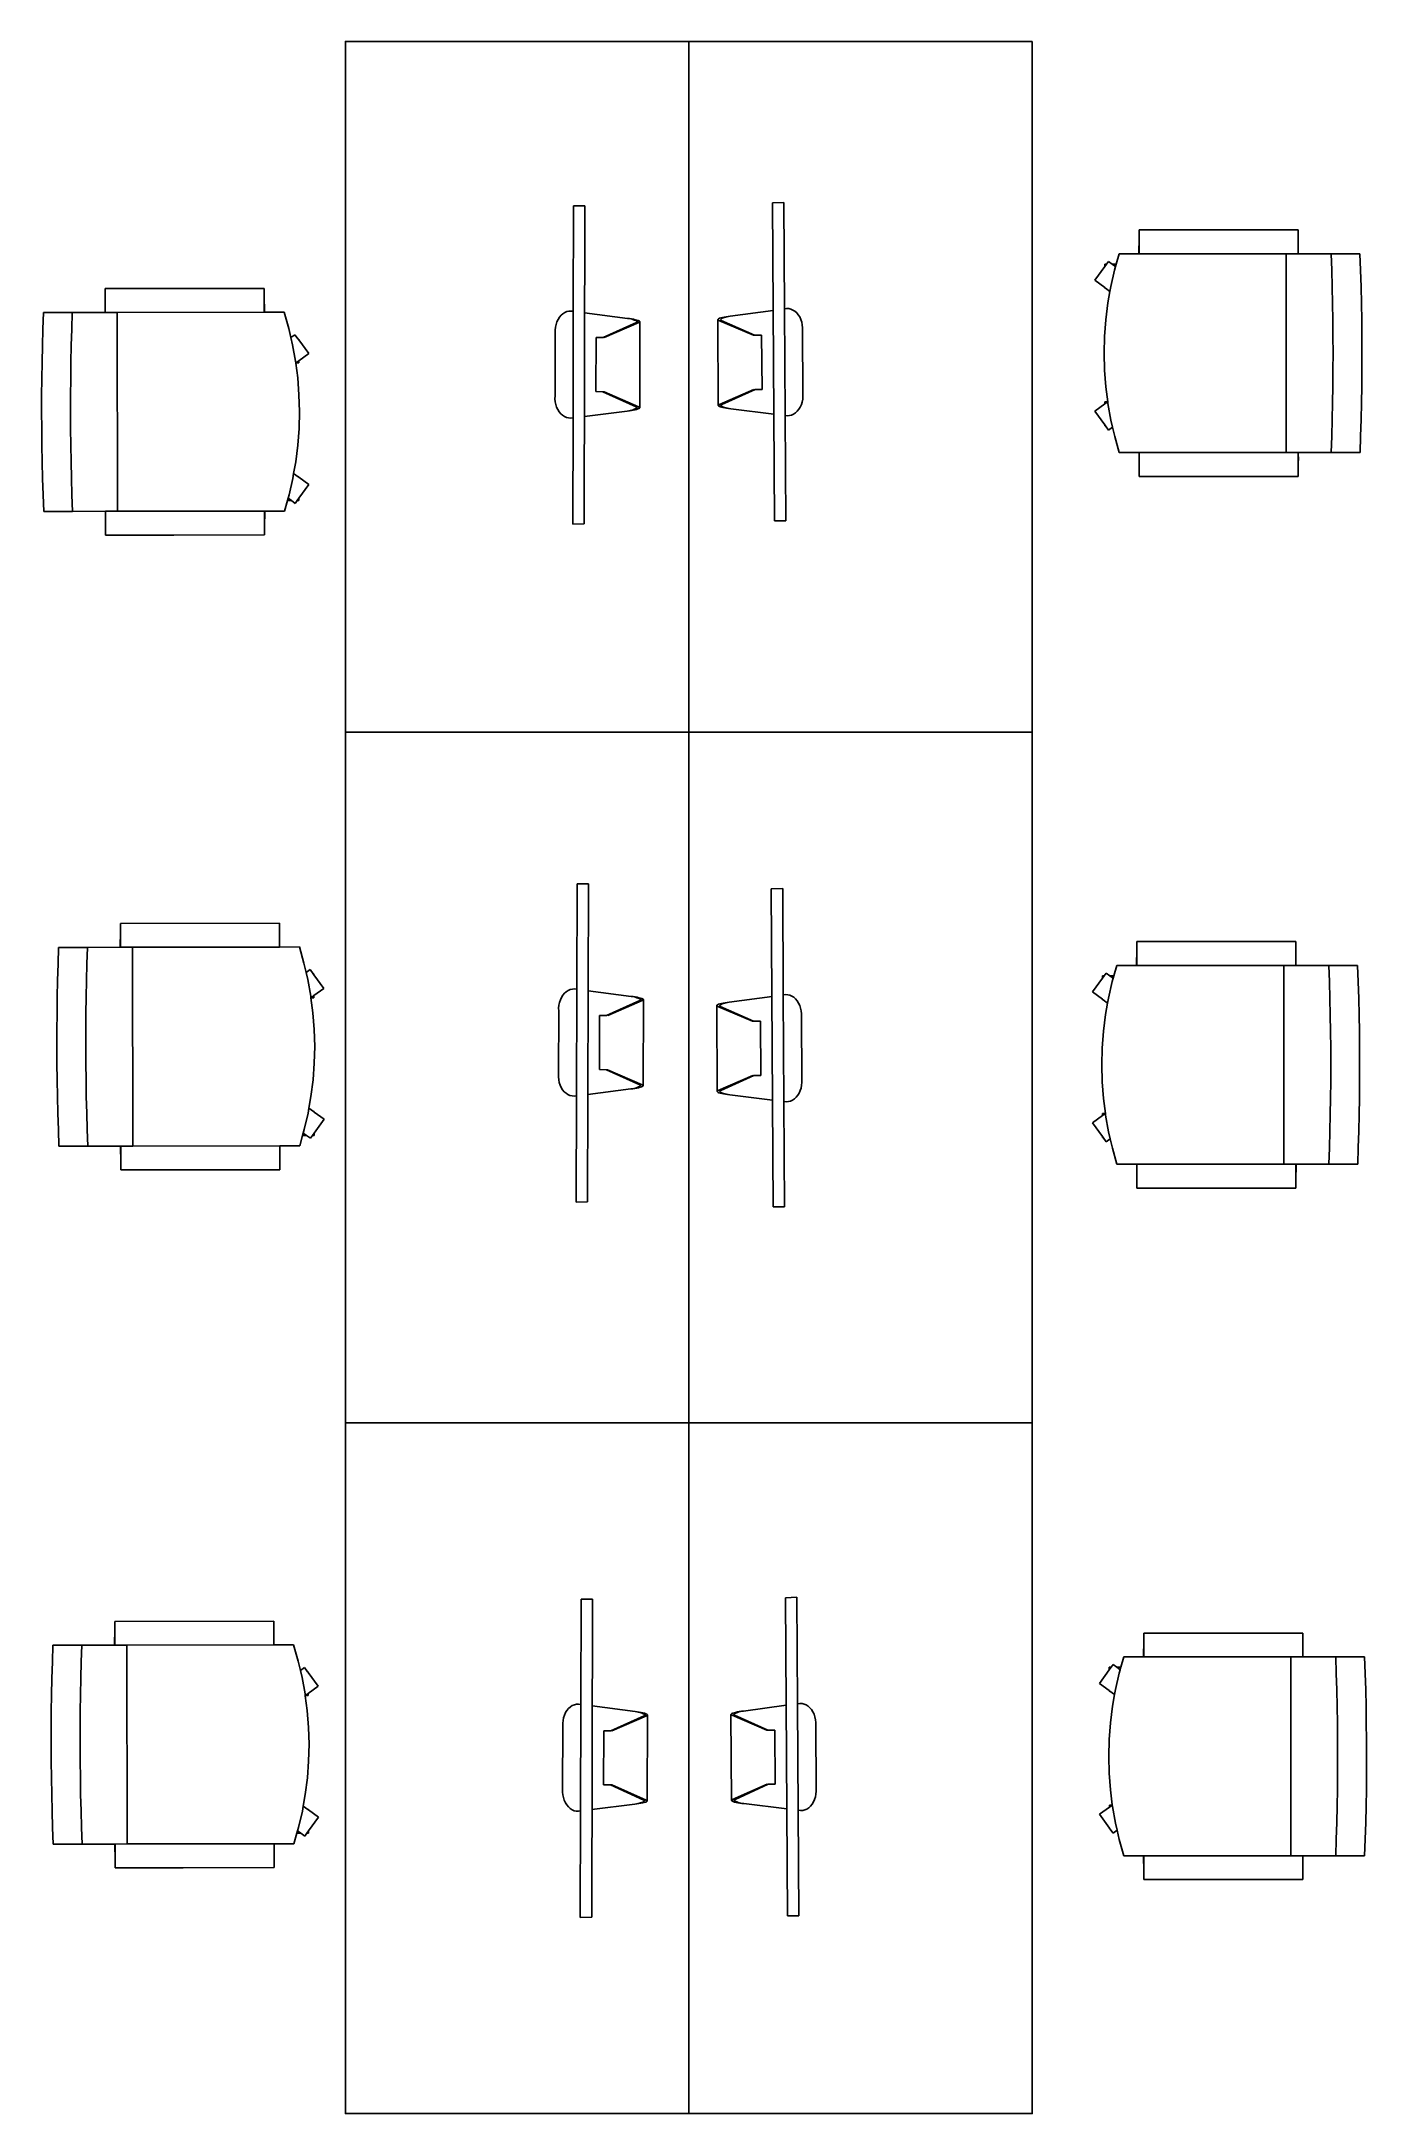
# Model space of a CAD drawing. Header units: inches. Extents: x 5.68 to 8.39, y 2.74 to 6.97.
import ezdxf

# ---------------------------------------------------------------- set-up
doc = ezdxf.new("R2010")
doc.units = ezdxf.units.IN
doc.header["$MEASUREMENT"] = 0
doc.layers.add('Edges', color=7, linetype='Continuous')

# ---------------------------------------------------------------- blocks, each defined once
blk = doc.blocks.new('offichairpl')
at = {"layer": 'Edges'}
for p, q in [((944.9056, 1724.3437), (944.9418, 1724.345)), ((944.9056, 1724.2806), (944.9056, 1724.3437)), ((944.9418, 1724.345), (944.9779, 1724.3461)), ((944.9779, 1724.3461), (945.0141, 1724.3469)), ((945.0141, 1724.3469), (945.0504, 1724.3475)), ((945.0504, 1724.3475), (945.0866, 1724.3478)), ((945.0866, 1724.3478), (945.1229, 1724.3479)), ((945.1229, 1724.3479), (945.1591, 1724.3478)), ((945.1591, 1724.3478), (945.1954, 1724.3475)), ((945.1954, 1724.3475), (945.2316, 1724.3469)), ((945.2316, 1724.3469), (945.2678, 1724.3461)), ((945.2678, 1724.3461), (945.3039, 1724.345)), ((945.3039, 1724.345), (945.3401, 1724.3437)), ((945.3401, 1724.2806), (945.3401, 1724.3437)), ((945.0141, 1724.2838), (945.0504, 1724.2843)), ((945.0504, 1724.2843), (945.0866, 1724.2847)), ((945.0866, 1724.2847), (945.1229, 1724.2848)), ((945.1229, 1724.2848), (945.1591, 1724.2847)), ((945.1591, 1724.2847), (945.1954, 1724.2843)), ((945.1954, 1724.2843), (945.2316, 1724.2838)), ((944.9056, 1724.2806), (944.9418, 1724.2819)), ((944.9056, 1724.2806), (944.9056, 1724.2089)), ((944.9418, 1724.2819), (944.9779, 1724.2829)), ((944.9779, 1724.2829), (945.0141, 1724.2838)), ((945.2316, 1724.2838), (945.2678, 1724.2829)), ((945.2678, 1724.2829), (945.3039, 1724.2819)), ((945.3039, 1724.2819), (945.3401, 1724.2806)), ((945.3401, 1724.2089), (945.3401, 1724.2806)), ((944.8883, 1724.2086), (944.8535, 1724.2086)), ((944.8535, 1724.2086), (944.8535, 1724.1198)), ((944.8883, 1724.2089), (944.8883, 1724.2086)), ((944.9056, 1724.2089), (944.8883, 1724.2089)), ((944.9056, 1724.2086), (944.8883, 1724.2086)), ((944.9056, 1724.2089), (944.9056, 1724.2086)), ((944.9056, 1724.1823), (944.9056, 1724.2086)), ((945.3401, 1724.2086), (945.3401, 1724.2089)), ((945.3401, 1724.2089), (945.3574, 1724.2089)), ((945.3401, 1724.2086), (945.3574, 1724.2086)), ((945.3401, 1724.1823), (945.3401, 1724.2086)), ((945.3574, 1724.2086), (945.3574, 1724.2089)), ((945.3574, 1724.2086), (945.3922, 1724.2086)), ((945.3922, 1724.2086), (945.3922, 1723.861)), ((944.9056, 1724.1823), (945.3401, 1724.1823)), ((944.9056, 1724.1823), (944.9056, 1723.861)), ((945.3401, 1723.861), (945.3401, 1724.1823)), ((944.8535, 1724.1198), (944.8535, 1724.1133)), ((944.8535, 1724.1133), (944.8535, 1724.0596)), ((944.8535, 1724.0596), (944.8535, 1723.861)), ((944.8535, 1723.861), (944.8883, 1723.861)), ((944.8883, 1723.861), (944.8883, 1723.8607)), ((944.9056, 1723.861), (944.8883, 1723.861)), ((944.9056, 1723.8607), (944.8883, 1723.8607)), ((944.9056, 1723.861), (944.9056, 1723.8607)), ((944.9056, 1723.8607), (944.9056, 1723.8176)), ((945.3401, 1723.861), (945.3574, 1723.861)), ((945.3401, 1723.8607), (945.3401, 1723.861)), ((945.3401, 1723.8176), (945.3401, 1723.8607)), ((945.3401, 1723.8607), (945.3574, 1723.8607)), ((945.3574, 1723.861), (945.3574, 1723.8607)), ((945.3574, 1723.861), (945.3922, 1723.861)), ((944.9056, 1723.8176), (944.9283, 1723.8111)), ((944.9283, 1723.8024), (944.9222, 1723.794)), ((944.9283, 1723.7896), (944.9222, 1723.794)), ((944.9283, 1723.8111), (944.9335, 1723.8096)), ((944.9283, 1723.8024), (944.9283, 1723.8111)), ((944.9335, 1723.8096), (944.9283, 1723.8024)), ((944.9335, 1723.7858), (944.9283, 1723.7896)), ((944.9283, 1723.7896), (944.9283, 1723.7858)), ((944.9335, 1723.7858), (944.9283, 1723.7858)), ((944.9335, 1723.8096), (944.941, 1723.8075)), ((944.9635, 1723.764), (944.9335, 1723.7858)), ((944.941, 1723.8075), (944.9768, 1723.7992)), ((944.9793, 1723.7858), (944.9635, 1723.764)), ((944.9768, 1723.7992), (944.9877, 1723.7973)), ((944.9804, 1723.7873), (944.9793, 1723.7858)), ((944.9804, 1723.7858), (944.9793, 1723.7858)), ((944.9877, 1723.7973), (944.9804, 1723.7873)), ((944.9804, 1723.7873), (944.9804, 1723.7858)), ((944.9877, 1723.7973), (945.013, 1723.7928)), ((945.013, 1723.7928), (945.0495, 1723.7881)), ((945.0495, 1723.7881), (945.0861, 1723.7854)), ((945.1596, 1723.7854), (945.1963, 1723.7881)), ((945.1963, 1723.7881), (945.229, 1723.7923)), ((945.229, 1723.7923), (945.2327, 1723.7928)), ((945.229, 1723.7923), (945.2293, 1723.7918)), ((945.2293, 1723.7918), (945.2337, 1723.7858)), ((945.2293, 1723.7918), (945.2293, 1723.7858)), ((945.2337, 1723.7858), (945.2293, 1723.7858)), ((945.2327, 1723.7928), (945.2689, 1723.7992)), ((945.2337, 1723.7858), (945.2495, 1723.764)), ((945.2795, 1723.7858), (945.2495, 1723.764)), ((945.2689, 1723.7992), (945.2844, 1723.8028)), ((945.2814, 1723.7872), (945.2795, 1723.7858)), ((945.2814, 1723.7858), (945.2795, 1723.7858)), ((945.2908, 1723.794), (945.2814, 1723.7872)), ((945.2814, 1723.7872), (945.2814, 1723.7858)), ((945.2844, 1723.8028), (945.3047, 1723.8075)), ((945.2844, 1723.8028), (945.2908, 1723.794)), ((945.3047, 1723.8075), (945.3401, 1723.8176)), ((945.0861, 1723.7854), (945.1229, 1723.7844)), ((945.1229, 1723.7844), (945.1596, 1723.7854))]:
    blk.add_line(p, q, dxfattribs=at)

msp = doc.modelspace()

# ---------------------------------------------------------------- linework, layer by layer
for p, q in [((7.1973, 6.6427), (7.1741, 6.6416)), ((6.7683, 6.6357), (6.7914, 6.6356)), ((6.7665, 5.9857), (6.7897, 5.9866)), ((7.2012, 5.9927), (7.1781, 5.9926)), ((6.7754, 5.252), (6.7986, 5.2519)), ((7.1951, 5.2426), (7.1719, 5.2415)), ((6.7736, 4.602), (6.7968, 4.6029)), ((7.199, 4.5926), (7.1759, 4.5925)), ((6.7838, 3.7923), (6.8069, 3.7922)), ((7.2242, 3.7959), (7.2011, 3.7948)), ((6.782, 3.1423), (6.8052, 3.1432)), ((7.2282, 3.146), (7.205, 3.1458))]:
    msp.add_line(p, q)
at = {"layer": 'Edges'}
for p, q in [((7.1781, 5.9927), (7.1741, 6.6416)), ((7.1973, 6.6427), (7.1986, 6.4253)), ((6.7677, 6.4204), (6.7683, 6.6357)), ((6.7914, 6.6355), (6.7897, 5.9866)), ((6.7313, 6.3878), (6.7307, 6.382)), ((6.7325, 6.3934), (6.7313, 6.3878)), ((6.7342, 6.3988), (6.7325, 6.3934)), ((6.7365, 6.4038), (6.7342, 6.3988)), ((6.7393, 6.4083), (6.7365, 6.4038)), ((6.7426, 6.4122), (6.7393, 6.4083)), ((6.7462, 6.4155), (6.7426, 6.4122)), ((6.7502, 6.4181), (6.7462, 6.4155)), ((6.7544, 6.4199), (6.7502, 6.4181)), ((6.7587, 6.4209), (6.7544, 6.4199)), ((6.7631, 6.421), (6.7587, 6.4209)), ((6.7631, 6.421), (6.7677, 6.4204)), ((6.7671, 6.2031), (6.7677, 6.4204)), ((6.7908, 6.4174), (6.8784, 6.406)), ((6.8966, 6.3973), (6.8285, 6.3668)), ((6.9015, 6.3973), (6.8309, 6.3668)), ((6.8816, 6.4054), (6.8784, 6.406)), ((6.8826, 6.4054), (6.8784, 6.406)), ((6.8848, 6.4048), (6.8816, 6.4054)), ((6.8867, 6.4048), (6.8826, 6.4054)), ((6.8877, 6.4041), (6.8848, 6.4048)), ((6.8906, 6.4041), (6.8867, 6.4048)), ((6.8905, 6.4033), (6.8877, 6.4041)), ((6.8929, 6.4025), (6.8905, 6.4033)), ((6.8942, 6.4033), (6.8906, 6.4041)), ((6.895, 6.4016), (6.8929, 6.4025)), ((6.8974, 6.4025), (6.8942, 6.4033)), ((6.8966, 6.4008), (6.895, 6.4016)), ((6.8979, 6.4), (6.8966, 6.4008)), ((6.8966, 6.3973), (6.898, 6.3979)), ((6.9002, 6.4016), (6.8974, 6.4025)), ((6.8986, 6.3992), (6.8979, 6.4)), ((6.898, 6.3979), (6.8988, 6.3985)), ((6.8988, 6.3985), (6.8986, 6.3992)), ((6.902, 6.4008), (6.9002, 6.4016)), ((6.9015, 6.3973), (6.9029, 6.3978)), ((6.9032, 6.3999), (6.902, 6.4008)), ((6.9029, 6.3978), (6.9036, 6.3985)), ((6.9037, 6.3992), (6.9032, 6.3999)), ((6.9037, 6.3992), (6.9033, 6.2236)), ((6.9036, 6.3985), (6.9037, 6.3992)), ((7.0626, 6.4036), (7.0632, 6.4044)), ((7.0637, 6.228), (7.0626, 6.4036)), ((7.0627, 6.4029), (7.0626, 6.4036)), ((7.0635, 6.4023), (7.0627, 6.4029)), ((7.0632, 6.4044), (7.0644, 6.4052)), ((7.0649, 6.4018), (7.0635, 6.4023)), ((7.0644, 6.4052), (7.0662, 6.4061)), ((7.1356, 6.3715), (7.0649, 6.4018)), ((7.0662, 6.4061), (7.0689, 6.4069)), ((7.0685, 6.403), (7.0686, 6.4037)), ((7.0689, 6.4023), (7.0685, 6.403)), ((7.0686, 6.4037), (7.0693, 6.4044)), ((7.0689, 6.4069), (7.0721, 6.4078)), ((7.0689, 6.4023), (7.0697, 6.4018)), ((7.0693, 6.4044), (7.0704, 6.4052)), ((7.1379, 6.3715), (7.0697, 6.4018)), ((7.0704, 6.4052), (7.0719, 6.4061)), ((7.0719, 6.4061), (7.0739, 6.4069)), ((7.0721, 6.4078), (7.0757, 6.4086)), ((7.0739, 6.4069), (7.0762, 6.4077)), ((7.0757, 6.4086), (7.0796, 6.4093)), ((7.0762, 6.4077), (7.0789, 6.4085)), ((7.0789, 6.4085), (7.0817, 6.4093)), ((7.0796, 6.4093), (7.0837, 6.41)), ((7.0817, 6.4093), (7.0848, 6.4099)), ((7.0837, 6.41), (7.0879, 6.4105)), ((7.0879, 6.4105), (7.0848, 6.4099)), ((7.1755, 6.4222), (7.0879, 6.4105)), ((7.2032, 6.4259), (7.1986, 6.4253)), ((7.1986, 6.4253), (7.1999, 6.208)), ((7.2076, 6.4258), (7.2032, 6.4259)), ((7.2119, 6.4248), (7.2076, 6.4258)), ((7.2161, 6.423), (7.2119, 6.4248)), ((7.2201, 6.4205), (7.2161, 6.423)), ((7.2237, 6.4172), (7.2201, 6.4205)), ((7.227, 6.4133), (7.2237, 6.4172)), ((7.2298, 6.4088), (7.227, 6.4133)), ((7.2321, 6.4038), (7.2298, 6.4088)), ((7.2339, 6.3984), (7.2321, 6.4038)), ((7.2351, 6.3928), (7.2339, 6.3984)), ((7.2357, 6.387), (7.2351, 6.3928)), ((7.2357, 6.3812), (7.2357, 6.387)), ((6.7308, 6.3761), (6.7304, 6.2476)), ((6.7307, 6.382), (6.7308, 6.3761)), ((6.814, 6.2564), (6.8143, 6.3669)), ((6.8144, 6.3669), (6.8143, 6.3669)), ((6.8285, 6.3668), (6.8144, 6.3669)), ((7.1356, 6.3715), (7.1379, 6.3715)), ((7.1379, 6.3715), (7.1522, 6.3716)), ((7.1522, 6.3716), (7.1529, 6.2611)), ((7.2364, 6.2526), (7.2357, 6.3812)), ((7.0659, 6.2299), (7.1362, 6.261)), ((7.0708, 6.2299), (7.1386, 6.261)), ((7.1386, 6.261), (7.1527, 6.2611)), ((7.1527, 6.2611), (7.1529, 6.2611)), ((6.7304, 6.2476), (6.7303, 6.2417)), ((6.7303, 6.2417), (6.7309, 6.2359)), ((6.7309, 6.2359), (6.732, 6.2303)), ((6.732, 6.2303), (6.7337, 6.2249)), ((6.7337, 6.2249), (6.736, 6.2199)), ((6.736, 6.2199), (6.7388, 6.2154)), ((6.7903, 6.206), (6.8779, 6.2169)), ((6.8282, 6.2563), (6.814, 6.2564)), ((6.8282, 6.2563), (6.8961, 6.2255)), ((6.8306, 6.2563), (6.8282, 6.2563)), ((6.8306, 6.2563), (6.901, 6.2255)), ((6.8821, 6.2175), (6.8779, 6.2169)), ((6.8779, 6.2169), (6.881, 6.2175)), ((6.8841, 6.2181), (6.881, 6.2175)), ((6.8862, 6.2181), (6.8821, 6.2175)), ((6.887, 6.2188), (6.8841, 6.2181)), ((6.8901, 6.2188), (6.8862, 6.2181)), ((6.8896, 6.2196), (6.887, 6.2188)), ((6.892, 6.2204), (6.8896, 6.2196)), ((6.8937, 6.2195), (6.8901, 6.2188)), ((6.8939, 6.2212), (6.892, 6.2204)), ((6.8969, 6.2203), (6.8937, 6.2195)), ((6.8955, 6.2221), (6.8939, 6.2212)), ((6.8966, 6.2229), (6.8955, 6.2221)), ((6.897, 6.2249), (6.8961, 6.2255)), ((6.8972, 6.2236), (6.8966, 6.2229)), ((6.8997, 6.2212), (6.8969, 6.2203)), ((6.897, 6.2249), (6.8974, 6.2243)), ((6.8974, 6.2243), (6.8972, 6.2236)), ((6.9015, 6.222), (6.8997, 6.2212)), ((6.901, 6.2255), (6.9024, 6.2249)), ((6.9027, 6.2228), (6.9015, 6.222)), ((6.9024, 6.2249), (6.9032, 6.2243)), ((6.9033, 6.2236), (6.9027, 6.2228)), ((6.9032, 6.2243), (6.9033, 6.2236)), ((7.0638, 6.2288), (7.0637, 6.228)), ((7.0637, 6.228), (7.0642, 6.2273)), ((7.0645, 6.2294), (7.0638, 6.2288)), ((7.0642, 6.2273), (7.0654, 6.2265)), ((7.0659, 6.2299), (7.0645, 6.2294)), ((7.0654, 6.2265), (7.0673, 6.2256)), ((7.0673, 6.2256), (7.07, 6.2248)), ((7.0694, 6.2294), (7.0686, 6.2287)), ((7.0686, 6.2287), (7.0688, 6.228)), ((7.0688, 6.228), (7.0696, 6.2273)), ((7.0708, 6.2299), (7.0694, 6.2294)), ((7.0696, 6.2273), (7.0708, 6.2265)), ((7.07, 6.2248), (7.0732, 6.224)), ((7.0708, 6.2265), (7.0725, 6.2256)), ((7.0725, 6.2256), (7.0745, 6.2248)), ((7.0732, 6.224), (7.0768, 6.2233)), ((7.0745, 6.2248), (7.077, 6.224)), ((7.0768, 6.2233), (7.0807, 6.2226)), ((7.077, 6.224), (7.0797, 6.2233)), ((7.0797, 6.2233), (7.0827, 6.2226)), ((7.0807, 6.2226), (7.0848, 6.222)), ((7.0827, 6.2226), (7.0858, 6.222)), ((7.0848, 6.222), (7.0891, 6.2215)), ((7.0858, 6.222), (7.0891, 6.2215)), ((7.1767, 6.2108), (7.0891, 6.2215)), ((7.2249, 6.2164), (7.2282, 6.2204)), ((7.2282, 6.2204), (7.2309, 6.2249)), ((7.2309, 6.2249), (7.2332, 6.2299)), ((7.2332, 6.2299), (7.2349, 6.2353)), ((7.2349, 6.2353), (7.236, 6.2409)), ((7.236, 6.2409), (7.2365, 6.2467)), ((7.2365, 6.2467), (7.2364, 6.2526)), ((6.7388, 6.2154), (6.742, 6.2114)), ((6.742, 6.2114), (6.7457, 6.2081)), ((6.7457, 6.2081), (6.7496, 6.2056)), ((6.7496, 6.2056), (6.7538, 6.2037)), ((6.7538, 6.2037), (6.7581, 6.2027)), ((6.7581, 6.2027), (6.7625, 6.2025)), ((6.7625, 6.2025), (6.7671, 6.2031)), ((6.7665, 5.9857), (6.7671, 6.2031)), ((7.2045, 6.2074), (7.1999, 6.208)), ((7.1999, 6.208), (7.2012, 5.9927)), ((7.2045, 6.2074), (7.2089, 6.2076)), ((7.2089, 6.2076), (7.2132, 6.2087)), ((7.2132, 6.2087), (7.2174, 6.2105)), ((7.2174, 6.2105), (7.2213, 6.2131)), ((7.2213, 6.2131), (7.2249, 6.2164)), ((6.7748, 5.0367), (6.7754, 5.252)), ((6.7986, 5.2517), (6.7968, 4.6029)), ((7.1759, 4.5926), (7.1719, 5.2415)), ((7.1951, 5.2426), (7.1964, 5.0252)), ((6.7573, 5.0343), (6.7534, 5.0318)), ((6.7615, 5.0361), (6.7573, 5.0343)), ((6.7658, 5.0371), (6.7615, 5.0361)), ((6.7702, 5.0373), (6.7658, 5.0371)), ((6.7702, 5.0373), (6.7748, 5.0367)), ((6.7742, 4.8194), (6.7748, 5.0367)), ((6.798, 5.0337), (6.8855, 5.0223)), ((6.7379, 4.9924), (6.7376, 4.8638)), ((6.7384, 5.0041), (6.7378, 4.9983)), ((6.7378, 4.9983), (6.7379, 4.9924)), ((6.7396, 5.0097), (6.7384, 5.0041)), ((6.7413, 5.0151), (6.7396, 5.0097)), ((6.7436, 5.02), (6.7413, 5.0151)), ((6.7465, 5.0245), (6.7436, 5.02)), ((6.7497, 5.0285), (6.7465, 5.0245)), ((6.7534, 5.0318), (6.7497, 5.0285)), ((6.9037, 5.0136), (6.8356, 4.9831)), ((6.9086, 5.0136), (6.838, 4.9831)), ((6.8887, 5.0217), (6.8855, 5.0223)), ((6.8897, 5.0217), (6.8855, 5.0223)), ((6.8919, 5.0211), (6.8887, 5.0217)), ((6.8939, 5.0211), (6.8897, 5.0217)), ((6.8949, 5.0204), (6.8919, 5.0211)), ((6.8978, 5.0203), (6.8939, 5.0211)), ((6.8976, 5.0196), (6.8949, 5.0204)), ((6.9, 5.0188), (6.8976, 5.0196)), ((6.9014, 5.0196), (6.8978, 5.0203)), ((6.9021, 5.0179), (6.9, 5.0188)), ((6.9046, 5.0187), (6.9014, 5.0196)), ((6.9038, 5.0171), (6.9021, 5.0179)), ((6.9037, 5.0136), (6.9051, 5.0142)), ((6.905, 5.0163), (6.9038, 5.0171)), ((6.9073, 5.0179), (6.9046, 5.0187)), ((6.9057, 5.0155), (6.905, 5.0163)), ((6.9051, 5.0142), (6.9059, 5.0148)), ((6.9059, 5.0148), (6.9057, 5.0155)), ((6.9091, 5.017), (6.9073, 5.0179)), ((6.9086, 5.0136), (6.91, 5.0141)), ((6.9103, 5.0162), (6.9091, 5.017)), ((6.91, 5.0141), (6.9108, 5.0147)), ((6.9109, 5.0154), (6.9103, 5.0162)), ((6.9109, 5.0154), (6.9104, 4.8399)), ((6.9108, 5.0147), (6.9109, 5.0154)), ((7.0604, 5.0035), (7.061, 5.0043)), ((7.0615, 4.8279), (7.0604, 5.0035)), ((7.0605, 5.0028), (7.0604, 5.0035)), ((7.0613, 5.0022), (7.0605, 5.0028)), ((7.061, 5.0043), (7.0622, 5.0051)), ((7.0627, 5.0017), (7.0613, 5.0022)), ((7.0622, 5.0051), (7.064, 5.006)), ((7.1334, 4.9714), (7.0627, 5.0017)), ((7.064, 5.006), (7.0667, 5.0068)), ((7.0663, 5.0028), (7.0665, 5.0035)), ((7.0667, 5.0022), (7.0663, 5.0028)), ((7.0665, 5.0035), (7.0671, 5.0043)), ((7.0667, 5.0068), (7.0699, 5.0076)), ((7.0667, 5.0022), (7.0676, 5.0017)), ((7.0671, 5.0043), (7.0682, 5.0051)), ((7.1358, 4.9714), (7.0676, 5.0017)), ((7.0682, 5.0051), (7.0697, 5.0059)), ((7.0697, 5.0059), (7.0717, 5.0068)), ((7.0699, 5.0076), (7.0735, 5.0084)), ((7.0717, 5.0068), (7.074, 5.0076)), ((7.0735, 5.0084), (7.0774, 5.0092)), ((7.074, 5.0076), (7.0767, 5.0084)), ((7.0767, 5.0084), (7.0796, 5.0091)), ((7.0774, 5.0092), (7.0815, 5.0098)), ((7.0796, 5.0091), (7.0826, 5.0098)), ((7.0815, 5.0098), (7.0858, 5.0104)), ((7.0858, 5.0104), (7.0826, 5.0098)), ((7.1733, 5.0221), (7.0858, 5.0104)), ((7.201, 5.0258), (7.1964, 5.0252)), ((7.1964, 5.0252), (7.1977, 4.8079)), ((7.2054, 5.0257), (7.201, 5.0258)), ((7.2098, 5.0247), (7.2054, 5.0257)), ((7.2139, 5.0229), (7.2098, 5.0247)), ((7.2179, 5.0203), (7.2139, 5.0229)), ((7.2215, 5.0171), (7.2179, 5.0203)), ((7.2248, 5.0131), (7.2215, 5.0171)), ((7.2276, 5.0086), (7.2248, 5.0131)), ((7.23, 5.0037), (7.2276, 5.0086)), ((7.2317, 4.9983), (7.23, 5.0037)), ((7.2329, 4.9927), (7.2317, 4.9983)), ((7.2335, 4.9869), (7.2329, 4.9927)), ((6.8211, 4.8727), (6.8214, 4.9831)), ((6.8215, 4.9832), (6.8214, 4.9831)), ((6.8356, 4.9831), (6.8215, 4.9832)), ((7.1334, 4.9714), (7.1358, 4.9714)), ((7.1358, 4.9714), (7.15, 4.9715)), ((7.15, 4.9715), (7.1507, 4.861)), ((7.2335, 4.981), (7.2335, 4.9869)), ((7.2343, 4.8525), (7.2335, 4.981)), ((6.7376, 4.8638), (6.7375, 4.858)), ((6.8353, 4.8726), (6.8211, 4.8727)), ((6.8353, 4.8726), (6.9033, 4.8417)), ((6.8377, 4.8726), (6.8353, 4.8726)), ((6.8377, 4.8726), (6.9082, 4.8417)), ((6.7375, 4.858), (6.738, 4.8522)), ((6.738, 4.8522), (6.7391, 4.8466)), ((6.7391, 4.8466), (6.7409, 4.8412)), ((6.7409, 4.8412), (6.7431, 4.8362)), ((6.7431, 4.8362), (6.7459, 4.8317)), ((6.7459, 4.8317), (6.7492, 4.8277)), ((6.7492, 4.8277), (6.7528, 4.8244)), ((6.7528, 4.8244), (6.7567, 4.8218)), ((6.7567, 4.8218), (6.7609, 4.82)), ((6.7974, 4.8222), (6.885, 4.8332)), ((6.8892, 4.8337), (6.885, 4.8332)), ((6.885, 4.8332), (6.8882, 4.8337)), ((6.8912, 4.8344), (6.8882, 4.8337)), ((6.8934, 4.8343), (6.8892, 4.8337)), ((6.8941, 4.8351), (6.8912, 4.8344)), ((6.8973, 4.835), (6.8934, 4.8343)), ((6.8968, 4.8359), (6.8941, 4.8351)), ((6.8991, 4.8367), (6.8968, 4.8359)), ((6.9009, 4.8358), (6.8973, 4.835)), ((6.9011, 4.8375), (6.8991, 4.8367)), ((6.9041, 4.8366), (6.9009, 4.8358)), ((6.9026, 4.8383), (6.9011, 4.8375)), ((6.9037, 4.8391), (6.9026, 4.8383)), ((6.9041, 4.8412), (6.9033, 4.8417)), ((6.9044, 4.8399), (6.9037, 4.8391)), ((6.9041, 4.8412), (6.9045, 4.8406)), ((6.9068, 4.8374), (6.9041, 4.8366)), ((6.9045, 4.8406), (6.9044, 4.8399)), ((6.9086, 4.8383), (6.9068, 4.8374)), ((6.9082, 4.8417), (6.9095, 4.8412)), ((6.9098, 4.8391), (6.9086, 4.8383)), ((6.9095, 4.8412), (6.9103, 4.8406)), ((6.9104, 4.8399), (6.9098, 4.8391)), ((6.9103, 4.8406), (6.9104, 4.8399)), ((7.0616, 4.8286), (7.0615, 4.8279)), ((7.0615, 4.8279), (7.0621, 4.8271)), ((7.0623, 4.8292), (7.0616, 4.8286)), ((7.0621, 4.8271), (7.0633, 4.8263)), ((7.0637, 4.8298), (7.0623, 4.8292)), ((7.0633, 4.8263), (7.0651, 4.8255)), ((7.0637, 4.8298), (7.1341, 4.8609)), ((7.0651, 4.8255), (7.0678, 4.8247)), ((7.0673, 4.8293), (7.0664, 4.8286)), ((7.0664, 4.8286), (7.0667, 4.8279)), ((7.0667, 4.8279), (7.0674, 4.8271)), ((7.0686, 4.8298), (7.0673, 4.8293)), ((7.0674, 4.8271), (7.0686, 4.8263)), ((7.0678, 4.8247), (7.071, 4.8239)), ((7.0686, 4.8298), (7.1364, 4.8609)), ((7.0686, 4.8263), (7.0703, 4.8255)), ((7.0703, 4.8255), (7.0724, 4.8247)), ((7.071, 4.8239), (7.0746, 4.8231)), ((7.0724, 4.8247), (7.0748, 4.8239)), ((7.0746, 4.8231), (7.0786, 4.8224)), ((7.0748, 4.8239), (7.0776, 4.8232)), ((7.0776, 4.8232), (7.0805, 4.8225)), ((7.0786, 4.8224), (7.0827, 4.8218)), ((7.0805, 4.8225), (7.0837, 4.8218)), ((7.0827, 4.8218), (7.0869, 4.8213)), ((7.0837, 4.8218), (7.0869, 4.8213)), ((7.1746, 4.8107), (7.0869, 4.8213)), ((7.1364, 4.8609), (7.1505, 4.861)), ((7.1505, 4.861), (7.1507, 4.861)), ((7.226, 4.8203), (7.2288, 4.8248)), ((7.2288, 4.8248), (7.231, 4.8298)), ((7.231, 4.8298), (7.2327, 4.8352)), ((7.2327, 4.8352), (7.2338, 4.8408)), ((7.2338, 4.8408), (7.2344, 4.8466)), ((7.2344, 4.8466), (7.2343, 4.8525)), ((6.7609, 4.82), (6.7652, 4.819)), ((6.7652, 4.819), (6.7696, 4.8188)), ((6.7696, 4.8188), (6.7742, 4.8194)), ((6.7736, 4.602), (6.7742, 4.8194)), ((7.2024, 4.8073), (7.1977, 4.8079)), ((7.1977, 4.8079), (7.199, 4.5926)), ((7.2024, 4.8073), (7.2067, 4.8075)), ((7.2067, 4.8075), (7.2111, 4.8085)), ((7.2111, 4.8085), (7.2152, 4.8104)), ((7.2152, 4.8104), (7.2192, 4.813)), ((7.2192, 4.813), (7.2228, 4.8163)), ((7.2228, 4.8163), (7.226, 4.8203)), ((6.7832, 3.577), (6.7838, 3.7923)), ((6.8069, 3.7921), (6.8052, 3.1432)), ((7.205, 3.146), (7.2011, 3.7948)), ((7.2242, 3.7959), (7.2256, 3.5786)), ((6.7497, 3.5554), (6.748, 3.55)), ((6.752, 3.5604), (6.7497, 3.5554)), ((6.7548, 3.5649), (6.752, 3.5604)), ((6.7581, 3.5688), (6.7548, 3.5649)), ((6.7617, 3.5721), (6.7581, 3.5688)), ((6.7657, 3.5747), (6.7617, 3.5721)), ((6.7699, 3.5765), (6.7657, 3.5747)), ((6.7742, 3.5775), (6.7699, 3.5765)), ((6.7786, 3.5776), (6.7742, 3.5775)), ((6.7786, 3.5776), (6.7832, 3.577)), ((6.7826, 3.3597), (6.7832, 3.577)), ((6.8064, 3.574), (6.8939, 3.5626)), ((6.9121, 3.5539), (6.844, 3.5234)), ((6.917, 3.5539), (6.8464, 3.5234)), ((6.8971, 3.562), (6.8939, 3.5626)), ((6.8981, 3.562), (6.8939, 3.5626)), ((6.9003, 3.5614), (6.8971, 3.562)), ((6.9023, 3.5614), (6.8981, 3.562)), ((6.9032, 3.5607), (6.9003, 3.5614)), ((6.9062, 3.5607), (6.9023, 3.5614)), ((6.906, 3.5599), (6.9032, 3.5607)), ((6.9084, 3.5591), (6.906, 3.5599)), ((6.9098, 3.5599), (6.9062, 3.5607)), ((6.9105, 3.5582), (6.9084, 3.5591)), ((6.913, 3.5591), (6.9098, 3.5599)), ((6.9122, 3.5574), (6.9105, 3.5582)), ((6.9121, 3.5539), (6.9135, 3.5545)), ((6.9134, 3.5566), (6.9122, 3.5574)), ((6.9157, 3.5582), (6.913, 3.5591)), ((6.9141, 3.5558), (6.9134, 3.5566)), ((6.9135, 3.5545), (6.9143, 3.5551)), ((6.9143, 3.5551), (6.9141, 3.5558)), ((6.9175, 3.5574), (6.9157, 3.5582)), ((6.917, 3.5539), (6.9184, 3.5544)), ((6.9187, 3.5565), (6.9175, 3.5574)), ((6.9184, 3.5544), (6.9192, 3.5551)), ((6.9193, 3.5558), (6.9187, 3.5565)), ((6.9193, 3.5558), (6.9188, 3.3802)), ((6.9192, 3.5551), (6.9193, 3.5558)), ((7.0896, 3.5568), (7.0901, 3.5576)), ((7.0907, 3.3813), (7.0896, 3.5568)), ((7.0897, 3.5561), (7.0896, 3.5568)), ((7.0904, 3.5555), (7.0897, 3.5561)), ((7.0901, 3.5576), (7.0913, 3.5585)), ((7.0918, 3.555), (7.0904, 3.5555)), ((7.0913, 3.5585), (7.0932, 3.5593)), ((7.1625, 3.5247), (7.0918, 3.555)), ((7.0932, 3.5593), (7.0959, 3.5602)), ((7.0955, 3.5562), (7.0956, 3.5569)), ((7.0959, 3.5556), (7.0955, 3.5562)), ((7.0956, 3.5569), (7.0962, 3.5576)), ((7.0959, 3.5602), (7.0991, 3.561)), ((7.0959, 3.5556), (7.0967, 3.555)), ((7.0962, 3.5576), (7.0973, 3.5585)), ((7.1649, 3.5248), (7.0967, 3.555)), ((7.0973, 3.5585), (7.0989, 3.5593)), ((7.0989, 3.5593), (7.1009, 3.5601)), ((7.0991, 3.561), (7.1027, 3.5618)), ((7.1009, 3.5601), (7.1032, 3.561)), ((7.1027, 3.5618), (7.1066, 3.5625)), ((7.1032, 3.561), (7.1058, 3.5618)), ((7.1058, 3.5618), (7.1087, 3.5625)), ((7.1066, 3.5625), (7.1107, 3.5632)), ((7.1087, 3.5625), (7.1118, 3.5632)), ((7.1107, 3.5632), (7.1149, 3.5637)), ((7.1149, 3.5637), (7.1118, 3.5632)), ((7.2024, 3.5755), (7.1149, 3.5637)), ((7.2302, 3.5792), (7.2256, 3.5786)), ((7.2256, 3.5786), (7.2269, 3.3612)), ((7.2346, 3.579), (7.2302, 3.5792)), ((7.2389, 3.578), (7.2346, 3.579)), ((7.2431, 3.5762), (7.2389, 3.578)), ((7.2471, 3.5737), (7.2431, 3.5762)), ((7.2507, 3.5704), (7.2471, 3.5737)), ((7.254, 3.5665), (7.2507, 3.5704)), ((7.2568, 3.562), (7.254, 3.5665)), ((7.2591, 3.557), (7.2568, 3.562)), ((7.2609, 3.5517), (7.2591, 3.557)), ((6.7463, 3.5327), (6.7459, 3.4042)), ((6.7468, 3.5444), (6.7462, 3.5386)), ((6.7462, 3.5386), (6.7463, 3.5327)), ((6.748, 3.55), (6.7468, 3.5444)), ((6.8295, 3.413), (6.8298, 3.5235)), ((6.8299, 3.5235), (6.8298, 3.5235)), ((6.844, 3.5234), (6.8299, 3.5235)), ((7.1625, 3.5247), (7.1649, 3.5248)), ((7.1649, 3.5248), (7.1792, 3.5248)), ((7.1792, 3.5248), (7.1798, 3.4144)), ((7.2621, 3.546), (7.2609, 3.5517)), ((7.2627, 3.5402), (7.2621, 3.546)), ((7.2626, 3.5344), (7.2627, 3.5402)), ((7.2634, 3.4058), (7.2626, 3.5344)), ((6.7459, 3.4042), (6.7459, 3.3983)), ((6.7459, 3.3983), (6.7464, 3.3925)), ((6.7464, 3.3925), (6.7475, 3.3869)), ((6.7475, 3.3869), (6.7493, 3.3815)), ((6.8437, 3.4129), (6.8295, 3.413)), ((6.8437, 3.4129), (6.9117, 3.3821)), ((6.8461, 3.4129), (6.8437, 3.4129)), ((6.8461, 3.4129), (6.9165, 3.3821)), ((7.0929, 3.3831), (7.1632, 3.4143)), ((7.0978, 3.3832), (7.1656, 3.4143)), ((7.1656, 3.4143), (7.1797, 3.4144)), ((7.1797, 3.4144), (7.1798, 3.4144)), ((7.2602, 3.3831), (7.2619, 3.3885)), ((7.2619, 3.3885), (7.263, 3.3942)), ((7.263, 3.3942), (7.2635, 3.4)), ((7.2635, 3.4), (7.2634, 3.4058)), ((6.7493, 3.3815), (6.7515, 3.3765)), ((6.7515, 3.3765), (6.7543, 3.372)), ((6.7543, 3.372), (6.7576, 3.368)), ((6.7576, 3.368), (6.7612, 3.3647)), ((6.7612, 3.3647), (6.7651, 3.3622)), ((6.7651, 3.3622), (6.7693, 3.3603)), ((6.7693, 3.3603), (6.7736, 3.3593)), ((6.7736, 3.3593), (6.778, 3.3591)), ((6.778, 3.3591), (6.7826, 3.3597)), ((6.782, 3.1423), (6.7826, 3.3597)), ((6.8058, 3.3626), (6.8934, 3.3735)), ((6.8976, 3.3741), (6.8934, 3.3735)), ((6.8934, 3.3735), (6.8966, 3.3741)), ((6.8996, 3.3747), (6.8966, 3.3741)), ((6.9017, 3.3747), (6.8976, 3.3741)), ((6.9025, 3.3754), (6.8996, 3.3747)), ((6.9056, 3.3754), (6.9017, 3.3747)), ((6.9051, 3.3762), (6.9025, 3.3754)), ((6.9075, 3.377), (6.9051, 3.3762)), ((6.9093, 3.3761), (6.9056, 3.3754)), ((6.9094, 3.3778), (6.9075, 3.377)), ((6.9125, 3.3769), (6.9093, 3.3761)), ((6.911, 3.3787), (6.9094, 3.3778)), ((6.9121, 3.3795), (6.911, 3.3787)), ((6.9125, 3.3815), (6.9117, 3.3821)), ((6.9127, 3.3802), (6.9121, 3.3795)), ((6.9125, 3.3815), (6.9129, 3.3809)), ((6.9152, 3.3778), (6.9125, 3.3769)), ((6.9129, 3.3809), (6.9127, 3.3802)), ((6.917, 3.3786), (6.9152, 3.3778)), ((6.9165, 3.3821), (6.9179, 3.3815)), ((6.9182, 3.3794), (6.917, 3.3786)), ((6.9179, 3.3815), (6.9187, 3.3809)), ((6.9188, 3.3802), (6.9182, 3.3794)), ((6.9187, 3.3809), (6.9188, 3.3802)), ((7.0915, 3.3826), (7.0907, 3.382)), ((7.0907, 3.382), (7.0907, 3.3813)), ((7.0907, 3.3813), (7.0912, 3.3805)), ((7.0912, 3.3805), (7.0924, 3.3797)), ((7.0929, 3.3831), (7.0915, 3.3826)), ((7.0924, 3.3797), (7.0942, 3.3788)), ((7.0942, 3.3788), (7.097, 3.378)), ((7.0964, 3.3826), (7.0956, 3.382)), ((7.0956, 3.382), (7.0958, 3.3813)), ((7.0958, 3.3813), (7.0966, 3.3805)), ((7.0978, 3.3832), (7.0964, 3.3826)), ((7.0966, 3.3805), (7.0978, 3.3797)), ((7.097, 3.378), (7.1002, 3.3772)), ((7.0978, 3.3797), (7.0994, 3.3789)), ((7.0994, 3.3789), (7.1015, 3.3781)), ((7.1002, 3.3772), (7.1038, 3.3765)), ((7.1015, 3.3781), (7.104, 3.3773)), ((7.1038, 3.3765), (7.1077, 3.3758)), ((7.104, 3.3773), (7.1067, 3.3765)), ((7.1067, 3.3765), (7.1097, 3.3758)), ((7.1077, 3.3758), (7.1118, 3.3752)), ((7.1097, 3.3758), (7.1128, 3.3752)), ((7.1118, 3.3752), (7.116, 3.3747)), ((7.1128, 3.3752), (7.116, 3.3747)), ((7.2037, 3.364), (7.116, 3.3747)), ((7.2315, 3.3606), (7.2269, 3.3612)), ((7.2269, 3.3612), (7.2282, 3.146)), ((7.2315, 3.3606), (7.2359, 3.3609)), ((7.2359, 3.3609), (7.2402, 3.3619)), ((7.2402, 3.3619), (7.2444, 3.3637)), ((7.2444, 3.3637), (7.2483, 3.3663)), ((7.2483, 3.3663), (7.2519, 3.3697)), ((7.2519, 3.3697), (7.2551, 3.3736)), ((7.2551, 3.3736), (7.2579, 3.3781)), ((7.2579, 3.3781), (7.2602, 3.3831))]:
    msp.add_line(p, q, dxfattribs=at)
for points in [[(7.0036, 6.9712), (7.0036, 5.5615), (6.3026, 5.5615), (6.3026, 6.9712)], [(7.7045, 6.9712), (7.7045, 5.5615), (7.0036, 5.5615), (7.0036, 6.9712)], [(7.0036, 5.5615), (7.0036, 4.1518), (6.3026, 4.1518), (6.3026, 5.5615)], [(7.7045, 5.5615), (7.7045, 4.1518), (7.0036, 4.1518), (7.0036, 5.5615)], [(7.0036, 4.1518), (7.0036, 2.7422), (6.3026, 2.7422), (6.3026, 4.1518)], [(7.7045, 4.1518), (7.7045, 2.7422), (7.0036, 2.7422), (7.0036, 4.1518)]]:
    msp.add_lwpolyline(points, close=True, dxfattribs=at)

# ---------------------------------------------------------------- block references
for p, xscale, yscale, zscale, rotation in [((-1602.3669, 888.6298), 0.933980791540754, 0.933980791540754, 0.933980791540754, 270.015358997118), ((1617.7063, -873.74), 0.9339807915407541, 0.9339807915407541, 0.9339807915407541, 90.09856130566125), ((1617.7374, -875.0356), 0.9339807915407541, 0.9339807915407541, 0.9339807915407541, 90.09856130566125), ((-1602.3716, 887.1774), 0.933980791540754, 0.933980791540754, 0.933980791540754, 270.015358997118), ((1617.7258, -876.4599), 0.9339807915407541, 0.9339807915407541, 0.9339807915407541, 90.09856130566125), ((-1602.3575, 885.7662), 0.933980791540754, 0.933980791540754, 0.933980791540754, 270.015358997118)]:
    msp.add_blockref('offichairpl', p, dxfattribs=dict(at, xscale=xscale, yscale=yscale, zscale=zscale, rotation=rotation))

doc.saveas('drawing.dxf')
